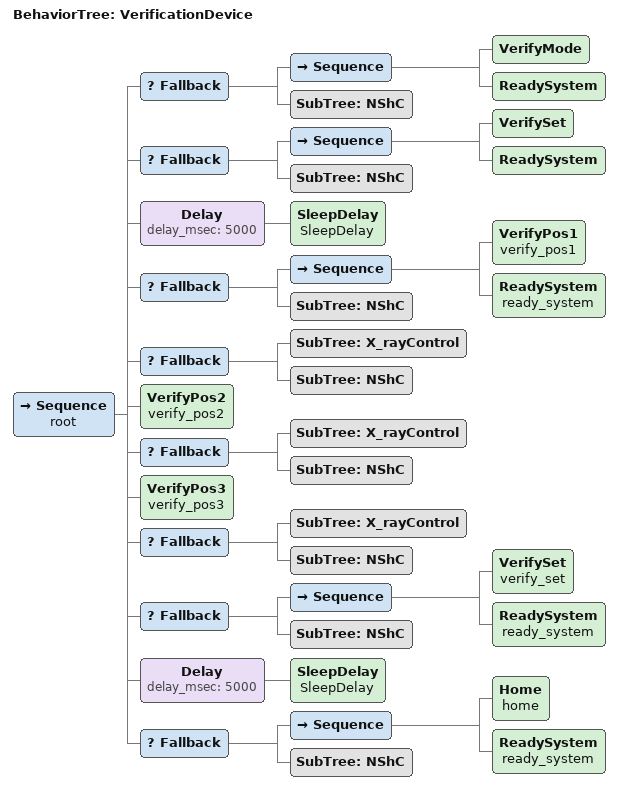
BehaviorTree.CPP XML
<root BTCPP_format="4" >

<!--Работа с устройством верификации-->
    <BehaviorTree ID="VerificationDevice">
        <Sequence name="root">
            <!--Первая ветка  "cmd":"verify_mode"-->
            <Fallback>
                <Sequence>
                    <VerifyMode/>
                    <ReadySystem/>
                </Sequence>
                <SubTree ID="NShC"/>
            </Fallback>

            <!--Вторая ветка "move":"verify_set". -->
            <Fallback>
                <Sequence>
                    <VerifySet />
                    <ReadySystem/>
                </Sequence>
                <SubTree ID="NShC"/>
            </Fallback>

            <!--Третья ветка Медработник устанавливает и закрепляет устройство верификации на кресле. -->
            <Delay delay_msec="5000">
                           <SleepDelay name="SleepDelay"/>
            </Delay>

            <!--Четвертая ветка move":"verify_pos1" -->
            <Fallback>
                <Sequence>
                    <VerifyPos1   name="verify_pos1"/>
                    <ReadySystem   name="ready_system"/>
                </Sequence>
                <SubTree ID="NShC"/>
            </Fallback>

            <!--Пятая ветка рентген-контроль" -->
            <Fallback>
                <SubTree ID="X_rayControl"/>
                <SubTree ID="NShC"/>
            </Fallback>

            <!--Шестая ветка "move":"verify_pos2"." -->
            <VerifyPos2   name="verify_pos2"/>
            <Fallback>
                <SubTree ID="X_rayControl"/>
                <SubTree ID="NShC"/>
            </Fallback>

            <!--Седьмая ветка "move":"verify_pos3"." -->
            <VerifyPos3   name="verify_pos3"/>
            <Fallback>
                <SubTree ID="X_rayControl"/>
                <SubTree ID="NShC"/>
            </Fallback>

            <!--Восьмая ветка move":"verify_set"" -->
            <Fallback>
                <Sequence>
                    <VerifySet   name="verify_set"/>
                    <ReadySystem   name="ready_system"/>
                </Sequence>
                <SubTree ID="NShC"/>
            </Fallback>

            <!--Девятая ветка Медработник снимает устройство верификации с кресла и убирает его. -->
            <Delay delay_msec="5000">
                           <SleepDelay name="SleepDelay"/>
            </Delay>

            <!--Десятая ветка "move":"home" -->
            <Fallback>
                <Sequence>
                    <Home   name="home"/>
                    <ReadySystem   name="ready_system"/>
                </Sequence>
                <SubTree ID="NShC"/>
            </Fallback>
        </Sequence>
    </BehaviorTree>
 </root>
